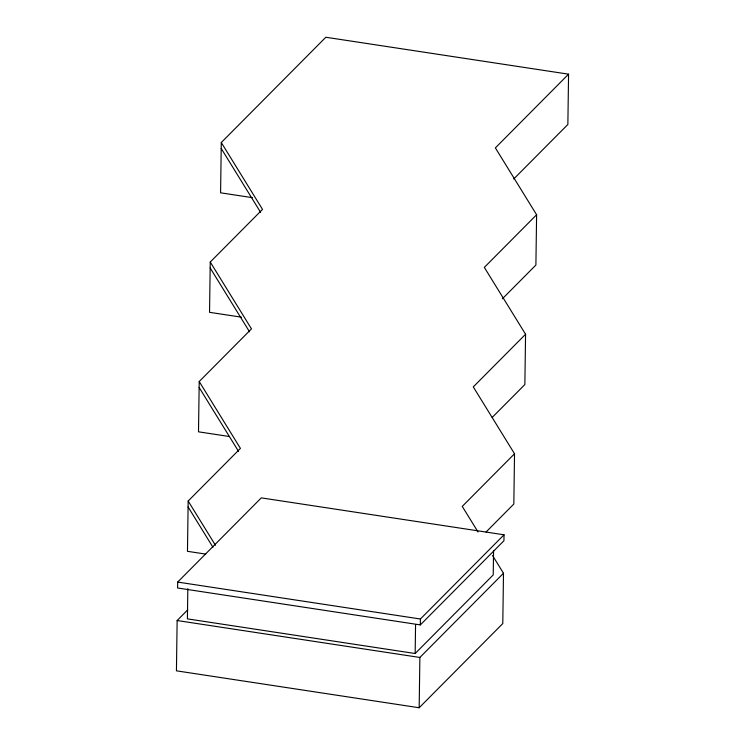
<?xml version="1.0" encoding="UTF-8"?>
<svg xmlns="http://www.w3.org/2000/svg" width="745" height="745" viewBox="0 0 745 745"><rect width="100%" height="100%" fill="white"/><g stroke="black" fill="none" stroke-linecap="round" stroke-linejoin="round"><path stroke-width="1.12" d="M187.749 609.838L177.133 620.529L176.435 670.826L419.174 707.75L502.791 623.546L503.49 573.259L492.575 555.556M177.673 582.078L177.589 587.991L420.329 624.915L503.946 540.721L504.03 534.798L261.29 497.874L177.673 582.078L420.413 619.002L504.03 534.798M513.743 178.968L567.867 124.471L568.565 74.174L325.826 37.25L221.284 142.528L262.519 209.392L210.248 262.026L251.484 328.89L199.213 381.533L240.439 448.397L188.168 501.031L187.47 551.319L205.713 554.094M187.824 588.662L187.405 618.871L415.161 653.523L493.227 574.917L493.562 550.508M199.213 381.533L198.505 431.821L229.292 436.505M210.248 262.026L209.541 312.323L241.473 317.174M221.284 142.528L220.585 192.815L252.508 197.676M415.161 653.523L415.57 624.468M419.174 707.75L419.873 657.462L503.49 573.259M420.329 624.915L420.413 619.002M568.565 74.174L495.369 147.892L536.605 214.756L484.334 267.39L525.57 334.254L473.289 386.897L514.525 453.761L513.827 504.048L486.057 532.014M525.57 334.254L524.862 384.541L492.194 417.442M536.605 214.756L535.897 265.043L502.409 298.764M514.525 453.761L462.254 506.395L478.02 531.958M177.133 620.529L419.873 657.462M221.2 148.441L260.62 212.353M210.165 267.949L249.575 331.86M199.129 387.447L238.54 451.358M188.168 501.031L215.463 545.284M188.085 506.945L212.949 547.258"/></g></svg>
